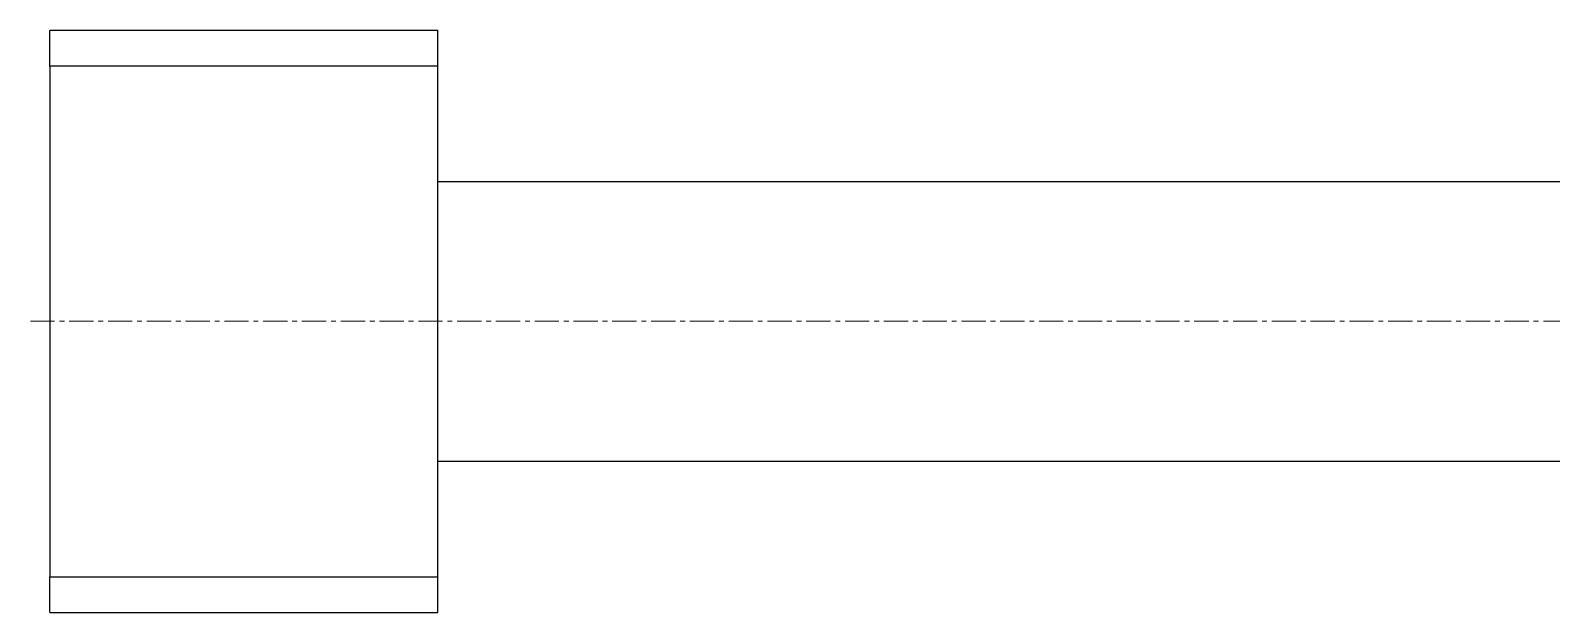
# Model space of a CAD drawing. Extents: x -9347 to 446, y 7 to 11650.
# Drawn here: x 131.1 to 209.5, y 229.8 to 259.8 of the extents above; entities that cross this region are included whole.
import ezdxf

# ---------------------------------------------------------------- set-up
doc = ezdxf.new("R2010")
doc.units = 0
doc.linetypes.add('CENTER', pattern=[2, 1.25, -0.25, 0.25, -0.25])
doc.linetypes.add('PHANTOM', pattern=[2.5, 1.25, -0.25, 0.25, -0.25, 0.25, -0.25])
for name, color, linetype, lineweight in [('top_center', 7, 'CENTER', 13), ('top_hidden', 7, 'PHANTOM', 13), ('top_model', 7, 'CONTINUOUS', 25)]:
    doc.layers.add(name, color=color, linetype=linetype, lineweight=lineweight)

msp = doc.modelspace()

# ---------------------------------------------------------------- linework, layer by layer
at = {"layer": 'top_center', "color": 1, "lineweight": 13}
msp.add_line((131.1, 244.865, -0.502), (240.904, 244.865, -0.502), dxfattribs=at)
at = {"layer": 'top_hidden'}
for p, q in [((152.1, 258.007, -0.502), (132.1, 258.007, -0.502)), ((152.1, 258.007, -0.502), (132.1, 258.007, -0.502)), ((152.1, 258.007, -0.502), (132.1, 258.007, -0.502)), ((152.1, 258.007, -0.502), (132.1, 258.007, -0.502)), ((152.1, 258.007, -0.502), (132.1, 258.007, -0.502)), ((152.1, 258.007, -0.502), (132.1, 258.007, -0.502)), ((152.1, 258.007, -0.502), (132.1, 258.007, -0.502)), ((152.1, 258.007, -0.502), (132.1, 258.007, -0.502)), ((152.1, 258.007, -0.502), (132.1, 258.007, -0.502)), ((152.1, 258.007, -0.502), (132.1, 258.007, -0.502)), ((152.1, 258.007, -0.502), (132.1, 258.007, -0.502)), ((152.1, 258.007, -0.502), (132.1, 258.007, -0.502)), ((152.1, 258.007, -0.502), (132.1, 258.007, -0.502)), ((152.1, 258.007, -0.502), (132.1, 258.007, -0.502)), ((152.1, 258.007, -0.502), (132.1, 258.007, -0.502)), ((152.1, 258.007, -0.502), (132.1, 258.007, -0.502)), ((152.1, 258.007, -0.502), (132.1, 258.007, -0.502)), ((152.1, 258.007, -0.502), (132.1, 258.007, -0.502)), ((152.1, 258.007, -0.502), (132.1, 258.007, -0.502)), ((152.1, 258.007, -0.502), (132.1, 258.007, -0.502)), ((152.1, 258.007, -0.502), (132.1, 258.007, -0.502)), ((152.1, 258.007, -0.502), (132.1, 258.007, -0.502)), ((152.1, 258.007, -0.502), (132.1, 258.007, -0.502)), ((152.1, 258.007, -0.502), (132.1, 258.007, -0.502)), ((152.1, 258.007, -0.502), (132.1, 258.007, -0.502)), ((152.1, 258.007, -0.502), (132.1, 258.007, -0.502)), ((152.1, 258.007, -0.502), (132.1, 258.007, -0.502)), ((152.1, 258.007, -0.502), (132.1, 258.007, -0.502)), ((152.1, 258.007, -0.502), (132.1, 258.007, -0.502)), ((152.1, 258.007, -0.502), (132.1, 258.007, -0.502)), ((152.1, 258.007, -0.502), (132.1, 258.007, -0.502)), ((152.1, 258.007, -0.502), (132.1, 258.007, -0.502)), ((152.1, 258.007, -0.502), (132.1, 258.007, -0.502)), ((152.1, 258.007, -0.502), (132.1, 258.007, -0.502)), ((132.1, 231.689, -0.502), (152.1, 231.689, -0.502)), ((132.1, 231.689, -0.502), (152.1, 231.689, -0.502)), ((132.1, 231.689, -0.502), (152.1, 231.689, -0.502)), ((132.1, 231.689, -0.502), (152.1, 231.689, -0.502)), ((132.1, 231.689, -0.502), (152.1, 231.689, -0.502)), ((132.1, 231.689, -0.502), (152.1, 231.689, -0.502)), ((132.1, 231.689, -0.502), (152.1, 231.689, -0.502)), ((132.1, 231.689, -0.502), (152.1, 231.689, -0.502)), ((132.1, 231.689, -0.502), (152.1, 231.689, -0.502)), ((132.1, 231.689, -0.502), (152.1, 231.689, -0.502)), ((132.1, 231.689, -0.502), (152.1, 231.689, -0.502)), ((132.1, 231.689, -0.502), (152.1, 231.689, -0.502)), ((132.1, 231.689, -0.502), (152.1, 231.689, -0.502)), ((132.1, 231.689, -0.502), (152.1, 231.689, -0.502)), ((132.1, 231.689, -0.502), (152.1, 231.689, -0.502)), ((132.1, 231.689, -0.502), (152.1, 231.689, -0.502)), ((132.1, 231.689, -0.502), (152.1, 231.689, -0.502)), ((132.1, 231.689, -0.502), (152.1, 231.689, -0.502)), ((132.1, 231.689, -0.502), (152.1, 231.689, -0.502)), ((132.1, 231.689, -0.502), (152.1, 231.689, -0.502)), ((132.1, 231.689, -0.502), (152.1, 231.689, -0.502)), ((132.1, 231.689, -0.502), (152.1, 231.689, -0.502)), ((132.1, 231.689, -0.502), (152.1, 231.689, -0.502)), ((132.1, 231.689, -0.502), (152.1, 231.689, -0.502)), ((132.1, 231.689, -0.502), (152.1, 231.689, -0.502)), ((132.1, 231.689, -0.502), (152.1, 231.689, -0.502)), ((132.1, 231.689, -0.502), (152.1, 231.689, -0.502)), ((132.1, 231.689, -0.502), (152.1, 231.689, -0.502)), ((132.1, 231.689, -0.502), (152.1, 231.689, -0.502)), ((132.1, 231.689, -0.502), (152.1, 231.689, -0.502)), ((132.1, 231.689, -0.502), (152.1, 231.689, -0.502)), ((132.1, 231.689, -0.502), (152.1, 231.689, -0.502)), ((132.1, 231.689, -0.502), (152.1, 231.689, -0.502)), ((132.1, 231.689, -0.502), (152.1, 231.689, -0.502)), ((132.1, 231.689, -0.502), (152.1, 231.689, -0.502)), ((132.1, 231.689, -0.502), (152.1, 231.689, -0.502)), ((132.1, 231.689, -0.502), (152.1, 231.689, -0.502)), ((132.1, 231.689, -0.502), (152.1, 231.689, -0.502)), ((132.1, 231.689, -0.502), (152.1, 231.689, -0.502)), ((132.1, 231.689, -0.502), (152.1, 231.689, -0.502)), ((132.1, 231.689, -0.502), (152.1, 231.689, -0.502)), ((132.1, 231.689, -0.502), (152.1, 231.689, -0.502)), ((132.1, 231.689, -0.502), (152.1, 231.689, -0.502))]:
    msp.add_line(p, q, dxfattribs=at)
at = {"layer": 'top_model'}
for p, q in [((152.1, 259.848, -0.502), (132.1, 259.848, -0.502)), ((152.1, 259.848, -0.502), (132.1, 259.848, -0.502)), ((152.1, 259.848, -0.502), (132.1, 259.848, -0.502)), ((152.1, 259.848, -0.502), (132.1, 259.848, -0.502)), ((152.1, 258.007, -0.502), (132.1, 258.007, -0.502)), ((152.1, 258.007, -0.502), (132.1, 258.007, -0.502)), ((132.1, 258.007, -0.502), (132.1, 231.689, -0.502)), ((152.1, 258.007, -0.502), (132.1, 258.007, -0.502)), ((132.1, 258.007, -0.502), (132.1, 231.689, -0.502)), ((152.1, 258.007, -0.502), (132.1, 258.007, -0.502)), ((132.1, 258.007, -0.502), (132.1, 231.689, -0.502)), ((152.1, 258.007, -0.502), (132.1, 258.007, -0.502)), ((132.1, 258.007, -0.502), (132.1, 231.689, -0.502)), ((152.1, 258.007, -0.502), (132.1, 258.007, -0.502)), ((132.1, 258.007, -0.502), (132.1, 231.689, -0.502)), ((152.1, 258.007, -0.502), (132.1, 258.007, -0.502)), ((132.1, 258.007, -0.502), (132.1, 231.689, -0.502)), ((152.1, 258.007, -0.502), (132.1, 258.007, -0.502)), ((132.1, 258.007, -0.502), (132.1, 231.689, -0.502)), ((152.1, 258.007, -0.502), (132.1, 258.007, -0.502)), ((132.1, 258.007, -0.502), (132.1, 231.689, -0.502)), ((152.1, 258.007, -0.502), (132.1, 258.007, -0.502)), ((132.1, 258.007, -0.502), (132.1, 231.689, -0.502)), ((152.1, 258.007, -0.502), (132.1, 258.007, -0.502)), ((132.1, 258.007, -0.502), (132.1, 231.689, -0.502)), ((152.1, 258.007, -0.502), (132.1, 258.007, -0.502)), ((132.1, 258.007, -0.502), (132.1, 231.689, -0.502)), ((152.1, 258.007, -0.502), (132.1, 258.007, -0.502)), ((132.1, 258.007, -0.502), (132.1, 231.689, -0.502)), ((152.1, 258.007, -0.502), (132.1, 258.007, -0.502)), ((132.1, 258.007, -0.502), (132.1, 231.689, -0.502)), ((152.1, 258.007, -0.502), (132.1, 258.007, -0.502)), ((132.1, 258.007, -0.502), (132.1, 231.689, -0.502)), ((152.1, 258.007, -0.502), (132.1, 258.007, -0.502)), ((132.1, 258.007, -0.502), (132.1, 231.689, -0.502)), ((152.1, 258.007, -0.502), (132.1, 258.007, -0.502)), ((132.1, 258.007, -0.502), (132.1, 231.689, -0.502)), ((152.1, 258.007, -0.502), (132.1, 258.007, -0.502)), ((132.1, 258.007, -0.502), (132.1, 231.689, -0.502)), ((152.1, 258.007, -0.502), (132.1, 258.007, -0.502)), ((132.1, 258.007, -0.502), (132.1, 231.689, -0.502)), ((152.1, 258.007, -0.502), (132.1, 258.007, -0.502)), ((132.1, 258.007, -0.502), (132.1, 231.689, -0.502)), ((152.1, 258.007, -0.502), (132.1, 258.007, -0.502)), ((132.1, 258.007, -0.502), (132.1, 231.689, -0.502)), ((152.1, 258.007, -0.502), (132.1, 258.007, -0.502)), ((132.1, 258.007, -0.502), (132.1, 231.689, -0.502)), ((152.1, 258.007, -0.502), (132.1, 258.007, -0.502)), ((132.1, 258.007, -0.502), (132.1, 231.689, -0.502)), ((152.1, 258.007, -0.502), (132.1, 258.007, -0.502)), ((132.1, 258.007, -0.502), (132.1, 231.689, -0.502)), ((152.1, 258.007, -0.502), (132.1, 258.007, -0.502)), ((132.1, 258.007, -0.502), (132.1, 231.689, -0.502)), ((152.1, 258.007, -0.502), (132.1, 258.007, -0.502)), ((132.1, 258.007, -0.502), (132.1, 231.689, -0.502)), ((152.1, 258.007, -0.502), (132.1, 258.007, -0.502)), ((132.1, 258.007, -0.502), (132.1, 231.689, -0.502)), ((152.1, 244.848, -0.502), (152.1, 258.007, -0.502)), ((152.1, 244.848, -0.502), (152.1, 258.007, -0.502)), ((152.1, 244.848, -0.502), (152.1, 258.007, -0.502)), ((152.1, 244.848, -0.502), (152.1, 258.007, -0.502)), ((152.1, 244.848, -0.502), (152.1, 258.007, -0.502)), ((152.1, 244.848, -0.502), (152.1, 258.007, -0.502)), ((152.1, 244.848, -0.502), (152.1, 258.007, -0.502)), ((152.1, 244.848, -0.502), (152.1, 258.007, -0.502)), ((152.1, 244.848, -0.502), (152.1, 258.007, -0.502)), ((152.1, 244.848, -0.502), (152.1, 258.007, -0.502)), ((152.1, 244.848, -0.502), (152.1, 258.007, -0.502)), ((152.1, 244.848, -0.502), (152.1, 258.007, -0.502)), ((152.1, 244.848, -0.502), (152.1, 258.007, -0.502)), ((152.1, 244.848, -0.502), (152.1, 258.007, -0.502)), ((152.1, 244.848, -0.502), (152.1, 258.007, -0.502)), ((152.1, 244.848, -0.502), (152.1, 258.007, -0.502)), ((152.1, 244.848, -0.502), (152.1, 258.007, -0.502)), ((152.1, 244.848, -0.502), (152.1, 258.007, -0.502)), ((152.1, 244.848, -0.502), (152.1, 258.007, -0.502)), ((152.1, 244.848, -0.502), (152.1, 258.007, -0.502)), ((152.1, 244.848, -0.502), (152.1, 258.007, -0.502)), ((152.1, 244.848, -0.502), (152.1, 258.007, -0.502)), ((152.1, 244.848, -0.502), (152.1, 258.007, -0.502)), ((152.1, 244.848, -0.502), (152.1, 258.007, -0.502)), ((152.1, 244.848, -0.502), (152.1, 258.007, -0.502)), ((225.828, 252.048, -0.502), (152.1, 252.048, -0.502)), ((225.828, 252.048, -0.502), (152.1, 252.048, -0.502)), ((225.828, 252.048, -0.502), (152.1, 252.048, -0.502)), ((225.828, 252.048, -0.502), (152.1, 252.048, -0.502)), ((225.828, 252.048, -0.502), (152.1, 252.048, -0.502)), ((152.1, 231.689, -0.502), (152.1, 244.848, -0.502)), ((152.1, 231.689, -0.502), (152.1, 244.848, -0.502)), ((152.1, 231.689, -0.502), (152.1, 244.848, -0.502)), ((152.1, 231.689, -0.502), (152.1, 244.848, -0.502)), ((152.1, 231.689, -0.502), (152.1, 244.848, -0.502)), ((152.1, 231.689, -0.502), (152.1, 244.848, -0.502)), ((152.1, 231.689, -0.502), (152.1, 244.848, -0.502)), ((152.1, 231.689, -0.502), (152.1, 244.848, -0.502)), ((152.1, 231.689, -0.502), (152.1, 244.848, -0.502)), ((152.1, 231.689, -0.502), (152.1, 244.848, -0.502)), ((152.1, 231.689, -0.502), (152.1, 244.848, -0.502)), ((152.1, 231.689, -0.502), (152.1, 244.848, -0.502)), ((152.1, 231.689, -0.502), (152.1, 244.848, -0.502)), ((152.1, 231.689, -0.502), (152.1, 244.848, -0.502)), ((152.1, 231.689, -0.502), (152.1, 244.848, -0.502)), ((152.1, 231.689, -0.502), (152.1, 244.848, -0.502)), ((152.1, 231.689, -0.502), (152.1, 244.848, -0.502)), ((152.1, 231.689, -0.502), (152.1, 244.848, -0.502)), ((152.1, 231.689, -0.502), (152.1, 244.848, -0.502)), ((152.1, 231.689, -0.502), (152.1, 244.848, -0.502)), ((152.1, 231.689, -0.502), (152.1, 244.848, -0.502)), ((152.1, 231.689, -0.502), (152.1, 244.848, -0.502)), ((152.1, 231.689, -0.502), (152.1, 244.848, -0.502)), ((152.1, 231.689, -0.502), (152.1, 244.848, -0.502)), ((152.1, 231.689, -0.502), (152.1, 244.848, -0.502)), ((152.1, 231.689, -0.502), (152.1, 244.848, -0.502)), ((152.1, 231.689, -0.502), (152.1, 244.848, -0.502)), ((152.1, 231.689, -0.502), (152.1, 244.848, -0.502)), ((152.1, 231.689, -0.502), (152.1, 244.848, -0.502)), ((152.1, 231.689, -0.502), (152.1, 244.848, -0.502)), ((152.1, 231.689, -0.502), (152.1, 244.848, -0.502)), ((152.1, 231.689, -0.502), (152.1, 244.848, -0.502)), ((152.1, 231.689, -0.502), (152.1, 244.848, -0.502)), ((152.1, 231.689, -0.502), (152.1, 244.848, -0.502)), ((152.1, 231.689, -0.502), (152.1, 244.848, -0.502)), ((152.1, 231.689, -0.502), (152.1, 244.848, -0.502)), ((152.1, 231.689, -0.502), (152.1, 244.848, -0.502)), ((152.1, 231.689, -0.502), (152.1, 244.848, -0.502)), ((152.1, 237.648, -0.502), (225.828, 237.648, -0.502)), ((152.1, 237.648, -0.502), (225.828, 237.648, -0.502)), ((152.1, 237.648, -0.502), (225.828, 237.648, -0.502)), ((152.1, 237.648, -0.502), (225.828, 237.648, -0.502)), ((152.1, 237.648, -0.502), (225.828, 237.648, -0.502)), ((152.1, 237.648, -0.502), (225.828, 237.648, -0.502)), ((152.1, 237.648, -0.502), (225.828, 237.648, -0.502)), ((132.1, 231.689, -0.502), (152.1, 231.689, -0.502)), ((132.1, 231.689, -0.502), (152.1, 231.689, -0.502)), ((132.1, 231.689, -0.502), (152.1, 231.689, -0.502)), ((132.1, 231.689, -0.502), (152.1, 231.689, -0.502)), ((132.1, 231.689, -0.502), (152.1, 231.689, -0.502)), ((132.1, 231.689, -0.502), (152.1, 231.689, -0.502)), ((132.1, 231.689, -0.502), (152.1, 231.689, -0.502)), ((132.1, 231.689, -0.502), (152.1, 231.689, -0.502)), ((132.1, 231.689, -0.502), (152.1, 231.689, -0.502)), ((132.1, 231.689, -0.502), (152.1, 231.689, -0.502)), ((132.1, 231.689, -0.502), (152.1, 231.689, -0.502)), ((132.1, 231.689, -0.502), (152.1, 231.689, -0.502)), ((132.1, 231.689, -0.502), (152.1, 231.689, -0.502)), ((132.1, 231.689, -0.502), (152.1, 231.689, -0.502)), ((132.1, 231.689, -0.502), (152.1, 231.689, -0.502)), ((132.1, 231.689, -0.502), (152.1, 231.689, -0.502)), ((132.1, 231.689, -0.502), (152.1, 231.689, -0.502)), ((132.1, 231.689, -0.502), (152.1, 231.689, -0.502)), ((132.1, 231.689, -0.502), (152.1, 231.689, -0.502)), ((132.1, 231.689, -0.502), (152.1, 231.689, -0.502)), ((132.1, 231.689, -0.502), (152.1, 231.689, -0.502)), ((132.1, 231.689, -0.502), (152.1, 231.689, -0.502)), ((132.1, 231.689, -0.502), (152.1, 231.689, -0.502)), ((132.1, 231.689, -0.502), (152.1, 231.689, -0.502)), ((132.1, 231.689, -0.502), (152.1, 231.689, -0.502)), ((132.1, 231.689, -0.502), (152.1, 231.689, -0.502)), ((132.1, 231.689, -0.502), (152.1, 231.689, -0.502)), ((132.1, 231.689, -0.502), (152.1, 231.689, -0.502)), ((132.1, 231.689, -0.502), (152.1, 231.689, -0.502)), ((132.1, 231.689, -0.502), (152.1, 231.689, -0.502)), ((132.1, 231.689, -0.502), (152.1, 231.689, -0.502)), ((132.1, 231.689, -0.502), (152.1, 231.689, -0.502)), ((132.1, 231.689, -0.502), (152.1, 231.689, -0.502)), ((132.1, 231.689, -0.502), (152.1, 231.689, -0.502)), ((132.1, 231.689, -0.502), (152.1, 231.689, -0.502)), ((132.1, 229.848, -0.502), (152.1, 229.848, -0.502)), ((132.1, 229.848, -0.502), (152.1, 229.848, -0.502)), ((132.1, 229.848, -0.502), (152.1, 229.848, -0.502)), ((132.1, 229.848, -0.502), (152.1, 229.848, -0.502)), ((132.1, 229.848, -0.502), (152.1, 229.848, -0.502)), ((132.1, 229.848, -0.502), (152.1, 229.848, -0.502))]:
    msp.add_line(p, q, dxfattribs=at)
at = {"layer": 'top_model', "extrusion": (-1, 0, 0)}
for centre, start, end in [((-244.848, -0.504, -132.1), 151.3146, 180), ((-244.848, -0.504, -132.1), 151.3146, 180), ((-244.848, -0.504, -132.1), 151.3146, 180), ((-244.848, -0.504, -132.1), 151.3146, 180), ((-244.848, -0.504, -132.1), 151.3146, 180), ((-244.848, -0.504, -132.1), 151.3146, 180), ((-244.848, -0.504, -132.1), 151.3146, 180), ((-244.848, -0.504, -132.1), 151.3146, 180), ((-244.848, -0.504, -132.1), 151.3146, 180), ((-244.848, -0.504, -132.1), 151.3146, 180), ((-244.848, -0.504, -132.1), 151.3146, 180), ((-244.848, -0.504, -132.1), 151.3146, 180), ((-244.848, -0.504, -132.1), 151.3146, 180), ((-244.848, -0.504, -132.1), 151.3146, 180), ((-244.848, -0.504, -132.1), 151.3146, 180), ((-244.848, -0.504, -132.1), 151.3146, 180), ((-244.848, -0.504, -132.1), 151.3146, 180), ((-244.848, -0.504, -132.1), 151.3146, 180), ((-244.848, -0.504, -132.1), 151.3146, 180), ((-244.848, -0.504, -132.1), 151.3146, 180), ((-244.848, -0.504, -132.1), 151.3146, 180), ((-244.848, -0.504, -132.1), 151.3146, 180), ((-244.848, -0.504, -132.1), 151.3146, 180), ((-244.848, -0.504, -132.1), 151.3146, 180), ((-244.848, -0.504, -152.1), 151.3146, 180), ((-244.848, -0.504, -152.1), 151.3146, 180), ((-244.848, -0.504, -152.1), 151.3146, 180), ((-244.848, -0.504, -152.1), 151.3146, 180), ((-244.848, -0.504, -152.1), 151.3146, 180), ((-244.848, -0.504, -152.1), 151.3146, 180), ((-244.848, -0.504, -152.1), 151.3146, 180), ((-244.848, -0.504, -152.1), 151.3146, 180), ((-244.848, -0.504, -152.1), 151.3146, 180), ((-244.848, -0.504, -152.1), 151.3146, 180), ((-244.848, -0.504, -152.1), 151.3146, 180), ((-244.848, -0.504, -152.1), 151.3146, 180), ((-244.848, -0.504, -152.1), 151.3146, 180), ((-244.848, -0.504, -152.1), 151.3146, 180), ((-244.848, -0.504, -152.1), 151.3146, 180), ((-244.848, -0.504, -152.1), 151.3146, 180), ((-244.848, -0.504, -152.1), 151.3146, 180), ((-244.848, -0.504, -152.1), 151.3146, 180), ((-244.848, -0.504, -152.1), 151.3146, 180), ((-244.848, -0.504, -152.1), 151.3146, 180), ((-244.848, -0.504, -152.1), 151.3146, 180), ((-244.848, -0.504, -152.1), 151.3146, 180), ((-244.848, -0.504, -132.1), 0.0038, 28.6854), ((-244.848, -0.504, -132.1), 0.0038, 28.6854), ((-244.848, -0.504, -132.1), 0.0038, 28.6854), ((-244.848, -0.504, -132.1), 0.0038, 28.6854), ((-244.848, -0.504, -132.1), 0.0038, 28.6854), ((-244.848, -0.504, -132.1), 0.0038, 28.6854), ((-244.848, -0.504, -132.1), 0.0038, 28.6854), ((-244.848, -0.504, -132.1), 0.0038, 28.6854), ((-244.848, -0.504, -132.1), 0.0038, 28.6854), ((-244.848, -0.504, -132.1), 0.0038, 28.6854), ((-244.848, -0.504, -132.1), 0.0038, 28.6854), ((-244.848, -0.504, -132.1), 0.0038, 28.6854), ((-244.848, -0.504, -132.1), 0.0038, 28.6854), ((-244.848, -0.504, -132.1), 0.0038, 28.6854), ((-244.848, -0.504, -132.1), 0.0038, 28.6854), ((-244.848, -0.504, -132.1), 0.0038, 28.6854), ((-244.848, -0.504, -132.1), 0.0038, 28.6854), ((-244.848, -0.504, -132.1), 0.0038, 28.6854), ((-244.848, -0.504, -132.1), 0.0038, 28.6854), ((-244.848, -0.504, -132.1), 0.0038, 28.6854), ((-244.848, -0.504, -132.1), 0.0038, 28.6854), ((-244.848, -0.504, -132.1), 0.0038, 28.6854), ((-244.848, -0.504, -132.1), 0.0038, 28.6854), ((-244.848, -0.504, -132.1), 0.0038, 28.6854), ((-244.848, -0.504, -132.1), 0.0038, 28.6854), ((-244.848, -0.504, -132.1), 0.0038, 28.6854), ((-244.848, -0.504, -132.1), 0.0038, 28.6854), ((-244.848, -0.504, -132.1), 0.0038, 28.6854), ((-244.848, -0.504, -132.1), 0.0038, 28.6854), ((-244.848, -0.504, -132.1), 0.0038, 28.6854), ((-244.848, -0.504, -132.1), 0.0038, 28.6854), ((-244.848, -0.504, -132.1), 0.0038, 28.6854), ((-244.848, -0.504, -132.1), 0.0038, 28.6854), ((-244.848, -0.504, -132.1), 0.0038, 28.6854), ((-244.848, -0.504, -132.1), 0.0038, 28.6854), ((-244.848, -0.504, -132.1), 0.0038, 28.6854), ((-244.848, -0.504, -152.1), 0.0038, 28.6854), ((-244.848, -0.504, -152.1), 0.0038, 28.6854), ((-244.848, -0.504, -152.1), 0.0038, 28.6854), ((-244.848, -0.504, -152.1), 0.0038, 28.6854), ((-244.848, -0.504, -152.1), 0.0038, 28.6854), ((-244.848, -0.504, -152.1), 0.0038, 28.6854), ((-244.848, -0.504, -152.1), 0.0038, 28.6854), ((-244.848, -0.504, -152.1), 0.0038, 28.6854), ((-244.848, -0.504, -152.1), 0.0038, 28.6854), ((-244.848, -0.504, -152.1), 0.0038, 28.6854), ((-244.848, -0.504, -152.1), 0.0038, 28.6854), ((-244.848, -0.504, -152.1), 0.0038, 28.6854), ((-244.848, -0.504, -152.1), 0.0038, 28.6854), ((-244.848, -0.504, -152.1), 0.0038, 28.6854), ((-244.848, -0.504, -152.1), 0.0038, 28.6854), ((-244.848, -0.504, -152.1), 0.0038, 28.6854), ((-244.848, -0.504, -152.1), 0.0038, 28.6854), ((-244.848, -0.504, -152.1), 0.0038, 28.6854), ((-244.848, -0.504, -152.1), 0.0038, 28.6854), ((-244.848, -0.504, -152.1), 0.0038, 28.6854), ((-244.848, -0.504, -152.1), 0.0038, 28.6854), ((-244.848, -0.504, -152.1), 0.0038, 28.6854), ((-244.848, -0.504, -152.1), 0.0038, 28.6854), ((-244.848, -0.504, -152.1), 0.0038, 28.6854), ((-244.848, -0.504, -152.1), 0.0038, 28.6854), ((-244.848, -0.504, -152.1), 0.0038, 28.6854), ((-244.848, -0.504, -152.1), 0.0038, 28.6854), ((-244.848, -0.504, -152.1), 0.0038, 28.6854), ((-244.848, -0.504, -152.1), 0.0038, 28.6854), ((-244.848, -0.504, -152.1), 0.0038, 28.6854), ((-244.848, -0.504, -152.1), 0.0038, 28.6854), ((-244.848, -0.504, -152.1), 0.0038, 28.6854), ((-244.848, -0.504, -152.1), 0.0038, 28.6854), ((-244.848, -0.504, -152.1), 0.0038, 28.6854), ((-244.848, -0.504, -152.1), 0.0038, 28.6854), ((-244.848, -0.504, -152.1), 0.0038, 28.6854), ((-244.848, -0.504, -152.1), 0.0038, 28.6854), ((-244.848, -0.504, -152.1), 0.0038, 28.6854), ((-244.848, -0.504, -152.1), 0.0038, 28.6854), ((-244.848, -0.504, -152.1), 0.0038, 28.6854), ((-244.848, -0.504, -152.1), 0.0038, 28.6854)]:
    msp.add_arc(centre, 15, start, end, dxfattribs=at)

doc.saveas('drawing.dxf')
